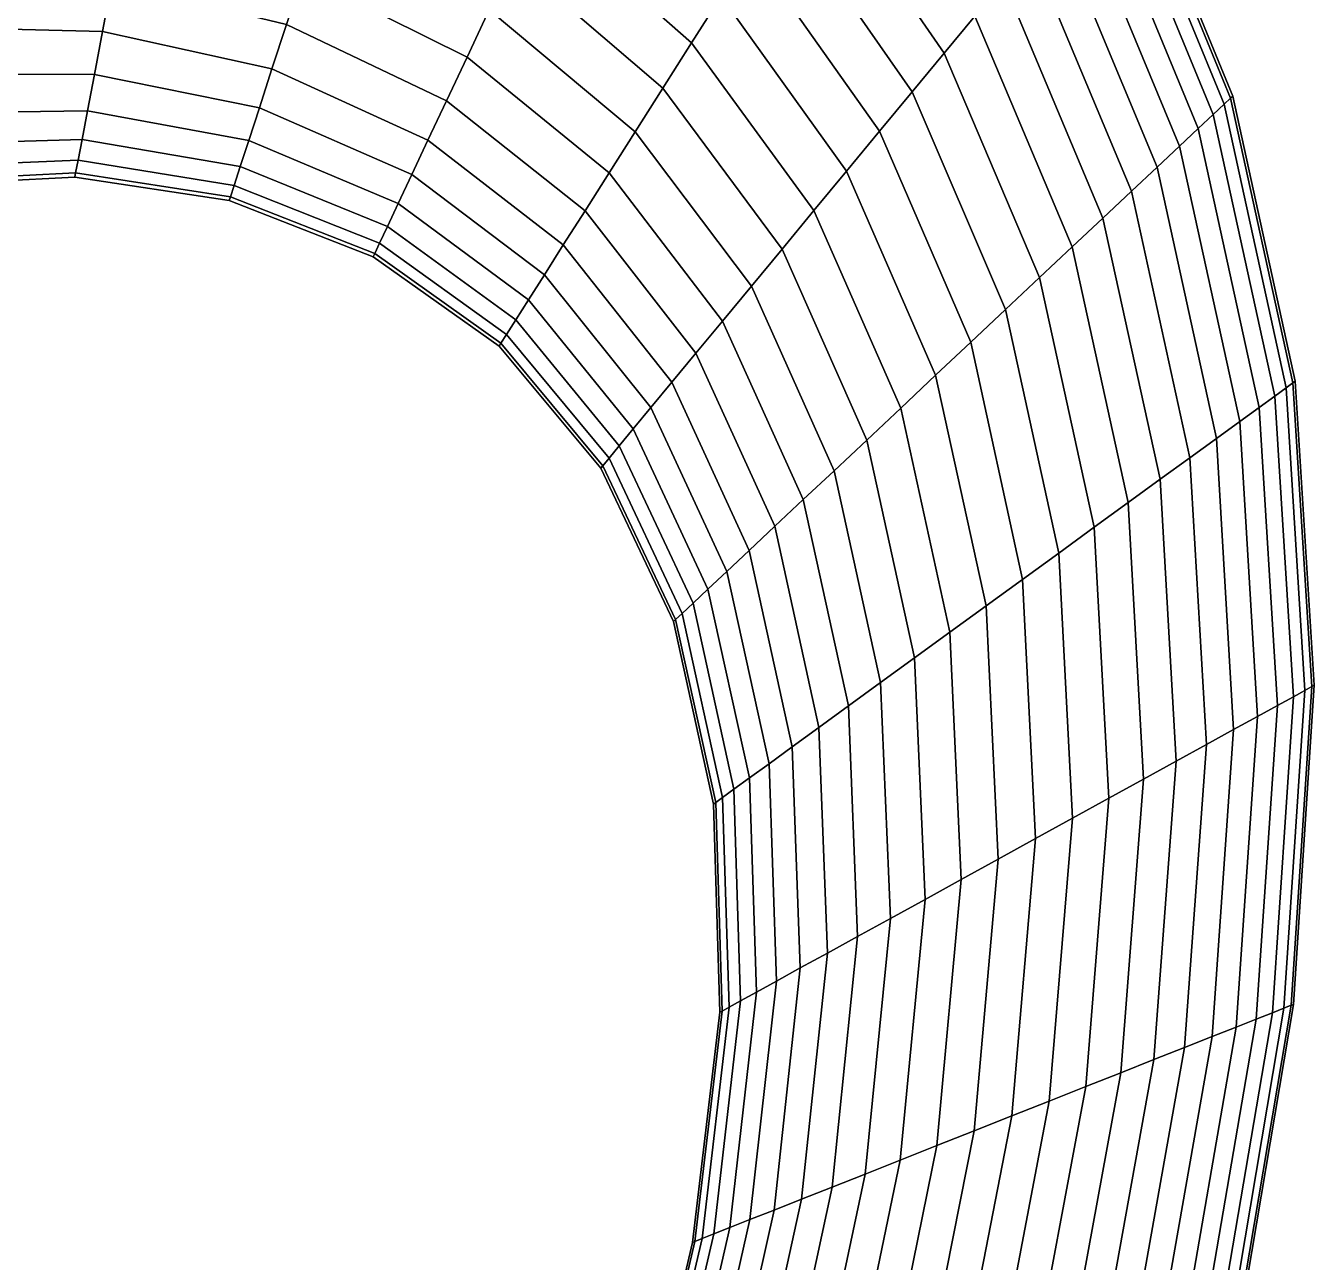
# Model space of a CAD drawing. Extents: x -13.1 to 9.8, y -16 to 20.1.
# Drawn here: x 1.22 to 9.76, y 4.97 to 13.16 of the extents above; entities that cross this region are included whole.
import ezdxf

# ---------------------------------------------------------------- set-up
doc = ezdxf.new("R2010")
doc.units = 0
doc.header["$MEASUREMENT"] = 0

msp = doc.modelspace()

# ---------------------------------------------------------------- linework, layer by layer
for points in [[(7.51102, 13.2222, 2.46579), (6.59753, 14.562, 2.64965), (6.41432, 14.2733, 2.78502), (7.30819, 12.9771, 2.59177)], [(7.30819, 12.9771, -2.59177), (6.41432, 14.2733, -2.78502), (6.59753, 14.562, -2.64965), (7.51102, 13.2222, -2.46579)], [(9.22098, 12.6929), (8.50848, 14.428), (8.49479, 14.4114, 0.341552), (9.20636, 12.6792, 0.318605)], [(9.20636, 12.6792, -0.318605), (8.49479, 14.4114, -0.341552), (8.50848, 14.428), (9.22098, 12.6929)], [(9.16276, 12.6382, 0.632185), (8.45391, 14.362, 0.677718), (8.3865, 14.2805, 1.0032), (9.09085, 12.5707, 0.935796)], [(9.09085, 12.5707, -0.935796), (8.3865, 14.2805, -1.0032), (8.45391, 14.362, -0.677718), (9.16276, 12.6382, -0.632185)], [(9.20636, 12.6792, 0.318605), (8.49479, 14.4114, 0.341552), (8.45391, 14.362, 0.677718), (9.16276, 12.6382, 0.632185)], [(9.16276, 12.6382, -0.632185), (8.45391, 14.362, -0.677718), (8.49479, 14.4114, -0.341552), (9.20636, 12.6792, -0.318605)], [(5.83092, 13.354, 2.92257), (4.78204, 14.2984, 3.14223), (4.61502, 13.9434, 3.09267), (5.63542, 13.0459, 2.87648)], [(5.63542, 13.0459, -2.87648), (4.61502, 13.9434, -3.09267), (4.78204, 14.2984, -3.14223), (5.83092, 13.354, -2.92257)], [(7.30819, 12.9771, 2.59177), (6.41432, 14.2733, 2.78502), (6.22346, 13.9725, 2.87648), (7.0969, 12.7217, 2.67688)], [(7.0969, 12.7217, -2.67688), (6.22346, 13.9725, -2.87648), (6.41432, 14.2733, -2.78502), (7.30819, 12.9771, -2.59177)], [(9.09085, 12.5707, 0.935796), (8.3865, 14.2805, 1.0032), (8.29362, 14.1683, 1.31285), (8.99176, 12.4777, 1.22465)], [(8.99176, 12.4777, -1.22465), (8.29362, 14.1683, -1.31285), (8.3865, 14.2805, -1.0032), (9.09085, 12.5707, -0.935796)], [(8.99176, 12.4777, 1.22465), (8.29362, 14.1683, 1.31285), (8.17673, 14.027, 1.6018), (8.86707, 12.3606, 1.49419)], [(8.86707, 12.3606, -1.49419), (8.17673, 14.027, -1.6018), (8.29362, 14.1683, -1.31285), (8.99176, 12.4777, -1.22465)], [(8.86707, 12.3606, 1.49419), (8.17673, 14.027, 1.6018), (8.03768, 13.8589, 1.86549), (8.71873, 12.2213, 1.74016)], [(8.71873, 12.2213, -1.74016), (8.03768, 13.8589, -1.86549), (8.17673, 14.027, -1.6018), (8.86707, 12.3606, -1.49419)], [(5.63542, 13.0459, 2.87648), (4.61502, 13.9434, 3.09267), (4.45197, 13.5969, 2.99435), (5.44457, 12.7452, 2.78502)], [(5.44457, 12.7452, -2.78502), (4.45197, 13.5969, -2.99435), (4.61502, 13.9434, -3.09267), (5.63542, 13.0459, -2.87648)], [(7.0969, 12.7217, 2.67688), (6.22346, 13.9725, 2.87648), (6.02797, 13.6645, 2.92257), (6.88048, 12.4601, 2.71977)], [(6.88048, 12.4601, -2.71977), (6.02797, 13.6645, -2.92257), (6.22346, 13.9725, -2.87648), (7.0969, 12.7217, -2.67688)], [(4.29544, 13.2643, 2.84879), (3.17248, 13.8474, 3.06009), (3.05747, 13.4934, 2.85549), (4.14792, 12.9508, 2.65832)], [(4.14792, 12.9508, -2.65832), (3.05747, 13.4934, -2.85549), (3.17248, 13.8474, -3.06009), (4.29544, 13.2643, -2.84879)], [(8.71873, 12.2213, 1.74016), (8.03768, 13.8589, 1.86549), (7.87866, 13.6667, 2.09977), (8.54909, 12.062, 1.95869)], [(8.54909, 12.062, -1.95869), (7.87866, 13.6667, -2.09977), (8.03768, 13.8589, -1.86549), (8.71873, 12.2213, -1.74016)], [(6.88048, 12.4601, 2.71977), (6.02797, 13.6645, 2.92257), (5.83092, 13.354, 2.92257), (6.66233, 12.1964, 2.71977)], [(6.66233, 12.1964, -2.71977), (5.83092, 13.354, -2.92257), (6.02797, 13.6645, -2.92257), (6.88048, 12.4601, -2.71977)], [(8.54909, 12.062, 1.95869), (7.87866, 13.6667, 2.09977), (7.70218, 13.4533, 2.30092), (8.36082, 11.8852, 2.14633)], [(8.36082, 11.8852, -2.14633), (7.70218, 13.4533, -2.30092), (7.87866, 13.6667, -2.09977), (8.54909, 12.062, -1.95869)], [(5.44457, 12.7452, 2.78502), (4.45197, 13.5969, 2.99435), (4.29544, 13.2643, 2.84879), (5.26136, 12.4565, 2.64965)], [(5.26136, 12.4565, -2.64965), (4.29544, 13.2643, -2.84879), (4.45197, 13.5969, -2.99435), (5.44457, 12.7452, -2.78502)], [(1.79566, 13.4467, 2.79329), (0.597672, 13.5037, 2.98529), (0.575402, 13.1497, 2.65222), (1.73347, 13.1207, 2.48165)], [(1.73347, 13.1207, -2.48165), (0.575402, 13.1497, -2.65222), (0.597672, 13.5037, -2.98529), (1.79566, 13.4467, -2.79329)], [(4.14792, 12.9508, 2.65832), (3.05747, 13.4934, 2.85549), (2.9513, 13.1667, 2.60585), (4.01172, 12.6613, 2.42592)], [(4.01172, 12.6613, -2.42592), (2.9513, 13.1667, -2.60585), (3.05747, 13.4934, -2.85549), (4.14792, 12.9508, -2.65832)], [(2.9513, 13.1667, 2.60585), (1.79566, 13.4467, 2.79329), (1.73347, 13.1207, 2.48165), (2.85562, 12.8722, 2.31512)], [(2.85562, 12.8722, -2.31512), (1.73347, 13.1207, -2.48165), (1.79566, 13.4467, -2.79329), (2.9513, 13.1667, -2.60585)], [(8.36082, 11.8852, 2.14633), (7.70218, 13.4533, 2.30092), (7.51102, 13.2222, 2.46579), (8.1569, 11.6937, 2.30013)], [(8.1569, 11.6937, -2.30013), (7.51102, 13.2222, -2.46579), (7.70218, 13.4533, -2.30092), (8.36082, 11.8852, -2.14633)], [(6.66233, 12.1964, 2.71977), (5.83092, 13.354, 2.92257), (5.63542, 13.0459, 2.87648), (6.44591, 11.9348, 2.67688)], [(6.44591, 11.9348, -2.67688), (5.63542, 13.0459, -2.87648), (5.83092, 13.354, -2.92257), (6.66233, 12.1964, -2.71977)], [(5.26136, 12.4565, 2.64965), (4.29544, 13.2643, 2.84879), (4.14792, 12.9508, 2.65832), (5.08868, 12.1844, 2.47248)], [(5.08868, 12.1844, -2.47248), (4.14792, 12.9508, -2.65832), (4.29544, 13.2643, -2.84879), (5.26136, 12.4565, -2.64965)], [(1.73347, 13.1207, 2.48165), (0.575402, 13.1497, 2.65222), (0.555928, 12.8401, 2.27733), (1.67909, 12.8357, 2.13086)], [(1.67909, 12.8357, -2.13086), (0.555928, 12.8401, -2.27733), (0.575402, 13.1497, -2.65222), (1.73347, 13.1207, -2.48165)], [(4.01172, 12.6613, 2.42592), (2.9513, 13.1667, 2.60585), (2.85562, 12.8722, 2.31512), (3.889, 12.4006, 2.15526)], [(3.889, 12.4006, -2.15526), (2.85562, 12.8722, -2.31512), (2.9513, 13.1667, -2.60585), (4.01172, 12.6613, -2.42592)], [(8.1569, 11.6937, 2.30013), (7.51102, 13.2222, 2.46579), (7.30819, 12.9771, 2.59177), (7.94053, 11.4905, 2.41765)], [(7.94053, 11.4905, -2.41765), (7.30819, 12.9771, -2.59177), (7.51102, 13.2222, -2.46579), (8.1569, 11.6937, -2.30013)], [(2.85562, 12.8722, 2.31512), (1.73347, 13.1207, 2.48165), (1.67909, 12.8357, 2.13086), (2.77197, 12.6147, 1.98787)], [(2.77197, 12.6147, -1.98787), (1.67909, 12.8357, -2.13086), (1.73347, 13.1207, -2.48165), (2.85562, 12.8722, -2.31512)], [(6.44591, 11.9348, 2.67688), (5.63542, 13.0459, 2.87648), (5.44457, 12.7452, 2.78502), (6.23462, 11.6793, 2.59177)], [(6.23462, 11.6793, -2.59177), (5.44457, 12.7452, -2.78502), (5.63542, 13.0459, -2.87648), (6.44591, 11.9348, -2.67688)], [(7.94053, 11.4905, 2.41765), (7.30819, 12.9771, 2.59177), (7.0969, 12.7217, 2.67688), (7.71513, 11.2788, 2.49704)], [(7.71513, 11.2788, -2.49704), (7.0969, 12.7217, -2.67688), (7.30819, 12.9771, -2.59177), (7.94053, 11.4905, -2.41765)], [(5.08868, 12.1844, 2.47248), (4.14792, 12.9508, 2.65832), (4.01172, 12.6613, 2.42592), (4.92927, 11.9332, 2.25633)], [(4.92927, 11.9332, -2.25633), (4.01172, 12.6613, -2.42592), (4.14792, 12.9508, -2.65832), (5.08868, 12.1844, -2.47248)], [(1.67909, 12.8357, 2.13086), (0.555928, 12.8401, 2.27733), (0.539558, 12.5799, 1.86652), (1.63338, 12.596, 1.74647)], [(1.63338, 12.596, -1.74647), (0.539558, 12.5799, -1.86652), (0.555928, 12.8401, -2.27733), (1.67909, 12.8357, -2.13086)], [(2.77197, 12.6147, 1.98787), (1.67909, 12.8357, 2.13086), (1.63338, 12.596, 1.74647), (2.70164, 12.3983, 1.62927)], [(2.70164, 12.3983, -1.62927), (1.63338, 12.596, -1.74647), (1.67909, 12.8357, -2.13086), (2.77197, 12.6147, -1.98787)], [(3.889, 12.4006, 2.15526), (2.85562, 12.8722, 2.31512), (2.77197, 12.6147, 1.98787), (3.78169, 12.1725, 1.85061)], [(3.78169, 12.1725, -1.85061), (2.77197, 12.6147, -1.98787), (2.85562, 12.8722, -2.31512), (3.889, 12.4006, -2.15526)], [(6.23462, 11.6793, 2.59177), (5.44457, 12.7452, 2.78502), (5.26136, 12.4565, 2.64965), (6.03179, 11.4342, 2.46579)], [(6.03179, 11.4342, -2.46579), (5.26136, 12.4565, -2.64965), (5.44457, 12.7452, -2.78502), (6.23462, 11.6793, -2.59177)], [(7.71513, 11.2788, 2.49704), (7.0969, 12.7217, 2.67688), (6.88048, 12.4601, 2.71977), (7.48425, 11.062, 2.53705)], [(7.48425, 11.062, -2.53705), (6.88048, 12.4601, -2.71977), (7.0969, 12.7217, -2.67688), (7.71513, 11.2788, -2.49704)], [(4.92927, 11.9332, 2.25633), (4.01172, 12.6613, 2.42592), (3.889, 12.4006, 2.15526), (4.78563, 11.7069, 2.00459)], [(4.78563, 11.7069, -2.00459), (3.889, 12.4006, -2.15526), (4.01172, 12.6613, -2.42592), (4.92927, 11.9332, -2.25633)], [(9.57378, 10.7607, 0.592371), (9.16276, 12.6382, 0.632185), (9.09085, 12.5707, 0.935796), (9.499, 10.7063, 0.87686)], [(9.499, 10.7063, -0.87686), (9.09085, 12.5707, -0.935796), (9.16276, 12.6382, -0.632185), (9.57378, 10.7607, -0.592371)], [(9.61913, 10.7936, 0.29854), (9.20636, 12.6792, 0.318605), (9.16276, 12.6382, 0.632185), (9.57378, 10.7607, 0.592371)], [(9.57378, 10.7607, -0.592371), (9.16276, 12.6382, -0.632185), (9.20636, 12.6792, -0.318605), (9.61913, 10.7936, -0.29854)], [(9.63432, 10.8046), (9.22098, 12.6929), (9.20636, 12.6792, 0.318605), (9.61913, 10.7936, 0.29854)], [(9.61913, 10.7936, -0.29854), (9.20636, 12.6792, -0.318605), (9.22098, 12.6929), (9.63432, 10.8046)], [(1.63338, 12.596, 1.74647), (0.539558, 12.5799, 1.86652), (0.52655, 12.3732, 1.42627), (1.59706, 12.4056, 1.33454)], [(1.59706, 12.4056, -1.33454), (0.52655, 12.3732, -1.42627), (0.539558, 12.5799, -1.86652), (1.63338, 12.596, -1.74647)], [(2.70164, 12.3983, 1.62927), (1.63338, 12.596, 1.74647), (1.59706, 12.4056, 1.33454), (2.64576, 12.2263, 1.24498)], [(2.64576, 12.2263, -1.24498), (1.59706, 12.4056, -1.33454), (1.63338, 12.596, -1.74647), (2.70164, 12.3983, -1.62927)], [(3.78169, 12.1725, 1.85061), (2.77197, 12.6147, 1.98787), (2.70164, 12.3983, 1.62927), (3.69149, 11.9808, 1.51677)], [(3.69149, 11.9808, -1.51677), (2.70164, 12.3983, -1.62927), (2.77197, 12.6147, -1.98787), (3.78169, 12.1725, -1.85061)], [(9.499, 10.7063, 0.87686), (9.09085, 12.5707, 0.935796), (8.99176, 12.4777, 1.22465), (9.39596, 10.6315, 1.14752)], [(9.39596, 10.6315, -1.14752), (8.99176, 12.4777, -1.22465), (9.09085, 12.5707, -0.935796), (9.499, 10.7063, -0.87686)], [(9.39596, 10.6315, 1.14752), (8.99176, 12.4777, 1.22465), (8.86707, 12.3606, 1.49419), (9.26629, 10.5373, 1.40008)], [(9.26629, 10.5373, -1.40008), (8.86707, 12.3606, -1.49419), (8.99176, 12.4777, -1.22465), (9.39596, 10.6315, -1.14752)], [(1.59706, 12.4056, 1.33454), (0.52655, 12.3732, 1.42627), (0.517109, 12.2231, 0.963529), (1.5707, 12.2674, 0.90156)], [(1.5707, 12.2674, -0.90156), (0.517109, 12.2231, -0.963529), (0.52655, 12.3732, -1.42627), (1.59706, 12.4056, -1.33454)], [(2.64576, 12.2263, 1.24498), (1.59706, 12.4056, 1.33454), (1.5707, 12.2674, 0.90156), (2.60521, 12.1015, 0.841061)], [(2.60521, 12.1015, -0.841061), (1.5707, 12.2674, -0.90156), (1.59706, 12.4056, -1.33454), (2.64576, 12.2263, -1.24498)], [(3.69149, 11.9808, 1.51677), (2.70164, 12.3983, 1.62927), (2.64576, 12.2263, 1.24498), (3.61981, 11.8285, 1.15902)], [(3.61981, 11.8285, -1.15902), (2.64576, 12.2263, -1.24498), (2.70164, 12.3983, -1.62927), (3.69149, 11.9808, -1.51677)], [(4.78563, 11.7069, 2.00459), (3.889, 12.4006, 2.15526), (3.78169, 12.1725, 1.85061), (4.66002, 11.509, 1.72124)], [(4.66002, 11.509, -1.72124), (3.78169, 12.1725, -1.85061), (3.889, 12.4006, -2.15526), (4.78563, 11.7069, -2.00459)], [(6.03179, 11.4342, 2.46579), (5.26136, 12.4565, 2.64965), (5.08868, 12.1844, 2.47248), (5.84063, 11.2031, 2.30092)], [(5.84063, 11.2031, -2.30092), (5.08868, 12.1844, -2.47248), (5.26136, 12.4565, -2.64965), (6.03179, 11.4342, -2.46579)], [(7.48425, 11.062, 2.53705), (6.88048, 12.4601, 2.71977), (6.66233, 12.1964, 2.71977), (7.25154, 10.8435, 2.53705)], [(7.25154, 10.8435, -2.53705), (6.66233, 12.1964, -2.71977), (6.88048, 12.4601, -2.71977), (7.48425, 11.062, -2.53705)], [(9.26629, 10.5373, 1.40008), (8.86707, 12.3606, 1.49419), (8.71873, 12.2213, 1.74016), (9.11203, 10.4252, 1.63057)], [(9.11203, 10.4252, -1.63057), (8.71873, 12.2213, -1.74016), (8.86707, 12.3606, -1.49419), (9.26629, 10.5373, -1.40008)], [(1.5707, 12.2674, 0.90156), (0.517109, 12.2231, 0.963529), (0.511384, 12.1321, 0.485593), (1.55472, 12.1837, 0.454363)], [(1.55472, 12.1837, -0.454363), (0.511384, 12.1321, -0.485593), (0.517109, 12.2231, -0.963529), (1.5707, 12.2674, -0.90156)], [(2.60521, 12.1015, 0.841061), (1.5707, 12.2674, 0.90156), (1.55472, 12.1837, 0.454363), (2.58061, 12.0258, 0.423873)], [(2.58061, 12.0258, -0.423873), (1.55472, 12.1837, -0.454363), (1.5707, 12.2674, -0.90156), (2.60521, 12.1015, -0.841061)], [(3.61981, 11.8285, 1.15902), (2.64576, 12.2263, 1.24498), (2.60521, 12.1015, 0.841061), (3.56779, 11.7179, 0.782986)], [(3.56779, 11.7179, -0.782986), (2.60521, 12.1015, -0.841061), (2.64576, 12.2263, -1.24498), (3.61981, 11.8285, -1.15902)], [(9.11203, 10.4252, 1.63057), (8.71873, 12.2213, 1.74016), (8.54909, 12.062, 1.95869), (8.93562, 10.297, 1.83534)], [(8.93562, 10.297, -1.83534), (8.54909, 12.062, -1.95869), (8.71873, 12.2213, -1.74016), (9.11203, 10.4252, -1.63057)], [(1.55472, 12.1837, 0.454363), (0.511384, 12.1321, 0.485593), (0.509466, 12.1017), (1.54936, 12.1556)], [(1.54936, 12.1556), (0.509466, 12.1017), (0.511384, 12.1321, -0.485593), (1.55472, 12.1837, -0.454363)], [(2.58061, 12.0258, 0.423873), (1.55472, 12.1837, 0.454363), (1.54936, 12.1556), (2.57237, 12.0005)], [(2.57237, 12.0005), (1.54936, 12.1556), (1.55472, 12.1837, -0.454363), (2.58061, 12.0258, -0.423873)], [(4.66002, 11.509, 1.72124), (3.78169, 12.1725, 1.85061), (3.69149, 11.9808, 1.51677), (4.55444, 11.3426, 1.41074)], [(4.55444, 11.3426, -1.41074), (3.69149, 11.9808, -1.51677), (3.78169, 12.1725, -1.85061), (4.66002, 11.509, -1.72124)], [(5.84063, 11.2031, 2.30092), (5.08868, 12.1844, 2.47248), (4.92927, 11.9332, 2.25633), (5.66415, 10.9898, 2.09977)], [(5.66415, 10.9898, -2.09977), (4.92927, 11.9332, -2.25633), (5.08868, 12.1844, -2.47248), (5.84063, 11.2031, -2.30092)], [(7.25154, 10.8435, 2.53705), (6.66233, 12.1964, 2.71977), (6.44591, 11.9348, 2.67688), (7.02066, 10.6267, 2.49704)], [(7.02066, 10.6267, -2.49704), (6.44591, 11.9348, -2.67688), (6.66233, 12.1964, -2.71977), (7.25154, 10.8435, -2.53705)], [(3.56779, 11.7179, 0.782986), (2.60521, 12.1015, 0.841061), (2.58061, 12.0258, 0.423873), (3.53624, 11.6509, 0.394604)], [(3.53624, 11.6509, -0.394604), (2.58061, 12.0258, -0.423873), (2.60521, 12.1015, -0.841061), (3.56779, 11.7179, -0.782986)], [(8.93562, 10.297, 1.83534), (8.54909, 12.062, 1.95869), (8.36082, 11.8852, 2.14633), (8.73984, 10.1548, 2.01116)], [(8.73984, 10.1548, -2.01116), (8.36082, 11.8852, -2.14633), (8.54909, 12.062, -1.95869), (8.93562, 10.297, -1.83534)], [(3.53624, 11.6509, 0.394604), (2.58061, 12.0258, 0.423873), (2.57237, 12.0005), (3.52567, 11.6284)], [(3.52567, 11.6284), (2.57237, 12.0005), (2.58061, 12.0258, -0.423873), (3.53624, 11.6509, -0.394604)], [(4.55444, 11.3426, 1.41074), (3.69149, 11.9808, 1.51677), (3.61981, 11.8285, 1.15902), (4.47054, 11.2104, 1.078)], [(4.47054, 11.2104, -1.078), (3.61981, 11.8285, -1.15902), (3.69149, 11.9808, -1.51677), (4.55444, 11.3426, -1.41074)], [(5.66415, 10.9898, 2.09977), (4.92927, 11.9332, 2.25633), (4.78563, 11.7069, 2.00459), (5.50513, 10.7975, 1.86549)], [(5.50513, 10.7975, -1.86549), (4.78563, 11.7069, -2.00459), (4.92927, 11.9332, -2.25633), (5.66415, 10.9898, -2.09977)], [(7.02066, 10.6267, 2.49704), (6.44591, 11.9348, 2.67688), (6.23462, 11.6793, 2.59177), (6.79526, 10.415, 2.41765)], [(6.79526, 10.415, -2.41765), (6.23462, 11.6793, -2.59177), (6.44591, 11.9348, -2.67688), (7.02066, 10.6267, -2.49704)], [(8.73984, 10.1548, 2.01116), (8.36082, 11.8852, 2.14633), (8.1569, 11.6937, 2.30013), (8.52777, 10.0007, 2.15527)], [(8.52777, 10.0007, -2.15527), (8.1569, 11.6937, -2.30013), (8.36082, 11.8852, -2.14633), (8.73984, 10.1548, -2.01116)], [(4.47054, 11.2104, 1.078), (3.61981, 11.8285, 1.15902), (3.56779, 11.7179, 0.782986), (4.40965, 11.1144, 0.72825)], [(4.40965, 11.1144, -0.72825), (3.56779, 11.7179, -0.782986), (3.61981, 11.8285, -1.15902), (4.47054, 11.2104, -1.078)], [(4.40965, 11.1144, 0.72825), (3.56779, 11.7179, 0.782986), (3.53624, 11.6509, 0.394604), (4.37273, 11.0563, 0.367019)], [(4.37273, 11.0563, -0.367019), (3.53624, 11.6509, -0.394604), (3.56779, 11.7179, -0.782986), (4.40965, 11.1144, -0.72825)], [(5.50513, 10.7975, 1.86549), (4.78563, 11.7069, 2.00459), (4.66002, 11.509, 1.72124), (5.36608, 10.6295, 1.6018)], [(5.36608, 10.6295, -1.6018), (4.66002, 11.509, -1.72124), (4.78563, 11.7069, -2.00459), (5.50513, 10.7975, -1.86549)], [(4.37273, 11.0563, 0.367019), (3.53624, 11.6509, 0.394604), (3.52567, 11.6284), (4.36036, 11.0368)], [(4.36036, 11.0368), (3.52567, 11.6284), (3.53624, 11.6509, -0.394604), (4.37273, 11.0563, -0.367019)], [(6.79526, 10.415, 2.41765), (6.23462, 11.6793, 2.59177), (6.03179, 11.4342, 2.46579), (6.57889, 10.2118, 2.30013)], [(6.57889, 10.2118, -2.30013), (6.03179, 11.4342, -2.46579), (6.23462, 11.6793, -2.59177), (6.79526, 10.415, -2.41765)], [(8.52777, 10.0007, 2.15527), (8.1569, 11.6937, 2.30013), (7.94053, 11.4905, 2.41765), (8.30276, 9.83721, 2.26538)], [(8.30276, 9.83721, -2.26538), (7.94053, 11.4905, -2.41765), (8.1569, 11.6937, -2.30013), (8.52777, 10.0007, -2.15527)], [(5.36608, 10.6295, 1.6018), (4.66002, 11.509, 1.72124), (4.55444, 11.3426, 1.41074), (5.24919, 10.4882, 1.31285)], [(5.24919, 10.4882, -1.31285), (4.55444, 11.3426, -1.41074), (4.66002, 11.509, -1.72124), (5.36608, 10.6295, -1.6018)], [(8.30276, 9.83721, 2.26538), (7.94053, 11.4905, 2.41765), (7.71513, 11.2788, 2.49704), (8.06836, 9.66691, 2.33977)], [(8.06836, 9.66691, -2.33977), (7.71513, 11.2788, -2.49704), (7.94053, 11.4905, -2.41765), (8.30276, 9.83721, -2.26538)], [(6.57889, 10.2118, 2.30013), (6.03179, 11.4342, 2.46579), (5.84063, 11.2031, 2.30092), (6.37496, 10.0203, 2.14633)], [(6.37496, 10.0203, -2.14633), (5.84063, 11.2031, -2.30092), (6.03179, 11.4342, -2.46579), (6.57889, 10.2118, -2.30013)], [(5.24919, 10.4882, 1.31285), (4.55444, 11.3426, 1.41074), (4.47054, 11.2104, 1.078), (5.15631, 10.3759, 1.0032)], [(5.15631, 10.3759, -1.0032), (4.47054, 11.2104, -1.078), (4.55444, 11.3426, -1.41074), (5.24919, 10.4882, -1.31285)], [(8.06836, 9.66691, 2.33977), (7.71513, 11.2788, 2.49704), (7.48425, 11.062, 2.53705), (7.82827, 9.49248, 2.37727)], [(7.82827, 9.49248, -2.37727), (7.48425, 11.062, -2.53705), (7.71513, 11.2788, -2.49704), (8.06836, 9.66691, -2.33977)], [(5.15631, 10.3759, 1.0032), (4.47054, 11.2104, 1.078), (4.40965, 11.1144, 0.72825), (5.0889, 10.2944, 0.677718)], [(5.0889, 10.2944, -0.677718), (4.40965, 11.1144, -0.72825), (4.47054, 11.2104, -1.078), (5.15631, 10.3759, -1.0032)], [(6.37496, 10.0203, 2.14633), (5.84063, 11.2031, 2.30092), (5.66415, 10.9898, 2.09977), (6.18669, 9.84353, 1.95869)], [(6.18669, 9.84353, -1.95869), (5.66415, 10.9898, -2.09977), (5.84063, 11.2031, -2.30092), (6.37496, 10.0203, -2.14633)], [(5.0889, 10.2944, 0.677718), (4.40965, 11.1144, 0.72825), (4.37273, 11.0563, 0.367019), (5.04803, 10.245, 0.341552)], [(5.04803, 10.245, -0.341552), (4.37273, 11.0563, -0.367019), (4.40965, 11.1144, -0.72825), (5.0889, 10.2944, -0.677718)], [(5.04803, 10.245, 0.341552), (4.37273, 11.0563, 0.367019), (4.36036, 11.0368), (5.03433, 10.2284)], [(5.03433, 10.2284), (4.36036, 11.0368), (4.37273, 11.0563, -0.367019), (5.04803, 10.245, -0.341552)], [(7.82827, 9.49248, 2.37727), (7.48425, 11.062, 2.53705), (7.25154, 10.8435, 2.53705), (7.58627, 9.31665, 2.37727)], [(7.58627, 9.31665, -2.37727), (7.25154, 10.8435, -2.53705), (7.48425, 11.062, -2.53705), (7.82827, 9.49248, -2.37727)], [(6.18669, 9.84353, 1.95869), (5.66415, 10.9898, 2.09977), (5.50513, 10.7975, 1.86549), (6.01705, 9.68423, 1.74016)], [(6.01705, 9.68423, -1.74016), (5.50513, 10.7975, -1.86549), (5.66415, 10.9898, -2.09977), (6.18669, 9.84353, -1.95869)], [(7.58627, 9.31665, 2.37727), (7.25154, 10.8435, 2.53705), (7.02066, 10.6267, 2.49704), (7.34618, 9.14221, 2.33977)], [(7.34618, 9.14221, -2.33977), (7.02066, 10.6267, -2.49704), (7.25154, 10.8435, -2.53705), (7.58627, 9.31665, -2.37727)], [(6.01705, 9.68423, 1.74016), (5.50513, 10.7975, 1.86549), (5.36608, 10.6295, 1.6018), (5.86872, 9.54493, 1.49419)], [(5.86872, 9.54493, -1.49419), (5.36608, 10.6295, -1.6018), (5.50513, 10.7975, -1.86549), (6.01705, 9.68423, -1.74016)], [(9.69835, 8.75673, 0.558902), (9.57378, 10.7607, 0.592371), (9.499, 10.7063, 0.87686), (9.62193, 8.71472, 0.827318)], [(9.62193, 8.71472, -0.827318), (9.499, 10.7063, -0.87686), (9.57378, 10.7607, -0.592371), (9.69835, 8.75673, -0.558902)], [(9.74469, 8.78221, 0.281672), (9.61913, 10.7936, 0.29854), (9.57378, 10.7607, 0.592371), (9.69835, 8.75673, 0.558902)], [(9.69835, 8.75673, -0.558902), (9.57378, 10.7607, -0.592371), (9.61913, 10.7936, -0.29854), (9.74469, 8.78221, -0.281672)], [(9.76022, 8.79075), (9.63432, 10.8046), (9.61913, 10.7936, 0.29854), (9.74469, 8.78221, 0.281672)], [(9.74469, 8.78221, -0.281672), (9.61913, 10.7936, -0.29854), (9.63432, 10.8046), (9.76022, 8.79075)], [(9.62193, 8.71472, 0.827318), (9.499, 10.7063, 0.87686), (9.39596, 10.6315, 1.14752), (9.51662, 8.65682, 1.08269)], [(9.51662, 8.65682, -1.08269), (9.39596, 10.6315, -1.14752), (9.499, 10.7063, -0.87686), (9.62193, 8.71472, -0.827318)], [(5.86872, 9.54493, 1.49419), (5.36608, 10.6295, 1.6018), (5.24919, 10.4882, 1.31285), (5.74402, 9.42784, 1.22465)], [(5.74402, 9.42784, -1.22465), (5.24919, 10.4882, -1.31285), (5.36608, 10.6295, -1.6018), (5.86872, 9.54493, -1.49419)], [(7.34618, 9.14221, 2.33977), (7.02066, 10.6267, 2.49704), (6.79526, 10.415, 2.41765), (7.11178, 8.97191, 2.26538)], [(7.11178, 8.97191, -2.26538), (6.79526, 10.415, -2.41765), (7.02066, 10.6267, -2.49704), (7.34618, 9.14221, -2.33977)], [(9.51662, 8.65682, 1.08269), (9.39596, 10.6315, 1.14752), (9.26629, 10.5373, 1.40008), (9.3841, 8.58397, 1.32098)], [(9.3841, 8.58397, -1.32098), (9.26629, 10.5373, -1.40008), (9.39596, 10.6315, -1.14752), (9.51662, 8.65682, -1.08269)], [(9.3841, 8.58397, 1.32098), (9.26629, 10.5373, 1.40008), (9.11203, 10.4252, 1.63057), (9.22645, 8.4973, 1.53844)], [(9.22645, 8.4973, -1.53844), (9.11203, 10.4252, -1.63057), (9.26629, 10.5373, -1.40008), (9.3841, 8.58397, -1.32098)], [(5.74402, 9.42784, 1.22465), (5.24919, 10.4882, 1.31285), (5.15631, 10.3759, 1.0032), (5.64494, 9.33479, 0.935796)], [(5.64494, 9.33479, -0.935796), (5.15631, 10.3759, -1.0032), (5.24919, 10.4882, -1.31285), (5.74402, 9.42784, -1.22465)], [(7.11178, 8.97191, 2.26538), (6.79526, 10.415, 2.41765), (6.57889, 10.2118, 2.30013), (6.88677, 8.80844, 2.15527)], [(6.88677, 8.80844, -2.15527), (6.57889, 10.2118, -2.30013), (6.79526, 10.415, -2.41765), (7.11178, 8.97191, -2.26538)], [(9.22645, 8.4973, 1.53844), (9.11203, 10.4252, 1.63057), (8.93562, 10.297, 1.83534), (9.04617, 8.39819, 1.73164)], [(9.04617, 8.39819, -1.73164), (8.93562, 10.297, -1.83534), (9.11203, 10.4252, -1.63057), (9.22645, 8.4973, -1.53844)], [(5.64494, 9.33479, 0.935796), (5.15631, 10.3759, 1.0032), (5.0889, 10.2944, 0.677718), (5.57303, 9.26726, 0.632185)], [(5.57303, 9.26726, -0.632185), (5.0889, 10.2944, -0.677718), (5.15631, 10.3759, -1.0032), (5.64494, 9.33479, -0.935796)], [(5.52942, 9.22631, 0.318605), (5.04803, 10.245, 0.341552), (5.03433, 10.2284), (5.51481, 9.21259)], [(5.51481, 9.21259), (5.03433, 10.2284), (5.04803, 10.245, -0.341552), (5.52942, 9.22631, -0.318605)], [(5.57303, 9.26726, 0.632185), (5.0889, 10.2944, 0.677718), (5.04803, 10.245, 0.341552), (5.52942, 9.22631, 0.318605)], [(5.52942, 9.22631, -0.318605), (5.04803, 10.245, -0.341552), (5.0889, 10.2944, -0.677718), (5.57303, 9.26726, -0.632185)], [(9.04617, 8.39819, 1.73164), (8.93562, 10.297, 1.83534), (8.73984, 10.1548, 2.01116), (8.84608, 8.28819, 1.89753)], [(8.84608, 8.28819, -1.89753), (8.73984, 10.1548, -2.01116), (8.93562, 10.297, -1.83534), (9.04617, 8.39819, -1.73164)], [(6.88677, 8.80844, 2.15527), (6.57889, 10.2118, 2.30013), (6.37496, 10.0203, 2.14633), (6.67471, 8.65436, 2.01116)], [(6.67471, 8.65436, -2.01116), (6.37496, 10.0203, -2.14633), (6.57889, 10.2118, -2.30013), (6.88677, 8.80844, -2.15527)], [(8.84608, 8.28819, 1.89753), (8.73984, 10.1548, 2.01116), (8.52777, 10.0007, 2.15527), (8.62935, 8.16904, 2.0335)], [(8.62935, 8.16904, -2.0335), (8.52777, 10.0007, -2.15527), (8.73984, 10.1548, -2.01116), (8.84608, 8.28819, -1.89753)], [(6.67471, 8.65436, 2.01116), (6.37496, 10.0203, 2.14633), (6.18669, 9.84353, 1.95869), (6.47892, 8.51212, 1.83534)], [(6.47892, 8.51212, -1.83534), (6.18669, 9.84353, -1.95869), (6.37496, 10.0203, -2.14633), (6.67471, 8.65436, -2.01116)], [(8.62935, 8.16904, 2.0335), (8.52777, 10.0007, 2.15527), (8.30276, 9.83721, 2.26538), (8.3994, 8.04263, 2.13739)], [(8.3994, 8.04263, -2.13739), (8.30276, 9.83721, -2.26538), (8.52777, 10.0007, -2.15527), (8.62935, 8.16904, -2.0335)], [(6.47892, 8.51212, 1.83534), (6.18669, 9.84353, 1.95869), (6.01705, 9.68423, 1.74016), (6.30251, 8.38395, 1.63057)], [(6.30251, 8.38395, -1.63057), (6.01705, 9.68423, -1.74016), (6.18669, 9.84353, -1.95869), (6.47892, 8.51212, -1.83534)], [(8.3994, 8.04263, 2.13739), (8.30276, 9.83721, 2.26538), (8.06836, 9.66691, 2.33977), (8.15985, 7.91093, 2.20758)], [(8.15985, 7.91093, -2.20758), (8.06836, 9.66691, -2.33977), (8.30276, 9.83721, -2.26538), (8.3994, 8.04263, -2.13739)], [(6.30251, 8.38395, 1.63057), (6.01705, 9.68423, 1.74016), (5.86872, 9.54493, 1.49419), (6.14825, 8.27187, 1.40008)], [(6.14825, 8.27187, -1.40008), (5.86872, 9.54493, -1.49419), (6.01705, 9.68423, -1.74016), (6.30251, 8.38395, -1.63057)], [(8.15985, 7.91093, 2.20758), (8.06836, 9.66691, 2.33977), (7.82827, 9.49248, 2.37727), (7.91448, 7.77604, 2.24295)], [(7.91448, 7.77604, -2.24295), (7.82827, 9.49248, -2.37727), (8.06836, 9.66691, -2.33977), (8.15985, 7.91093, -2.20758)], [(6.14825, 8.27187, 1.40008), (5.86872, 9.54493, 1.49419), (5.74402, 9.42784, 1.22465), (6.01858, 8.17766, 1.14752)], [(6.01858, 8.17766, -1.14752), (5.74402, 9.42784, -1.22465), (5.86872, 9.54493, -1.49419), (6.14825, 8.27187, -1.40008)], [(7.91448, 7.77604, 2.24295), (7.82827, 9.49248, 2.37727), (7.58627, 9.31665, 2.37727), (7.66716, 7.64008, 2.24295)], [(7.66716, 7.64008, -2.24295), (7.58627, 9.31665, -2.37727), (7.82827, 9.49248, -2.37727), (7.91448, 7.77604, -2.24295)], [(6.01858, 8.17766, 1.14752), (5.74402, 9.42784, 1.22465), (5.64494, 9.33479, 0.935796), (5.91554, 8.1028, 0.87686)], [(5.91554, 8.1028, -0.87686), (5.64494, 9.33479, -0.935796), (5.74402, 9.42784, -1.22465), (6.01858, 8.17766, -1.14752)], [(5.91554, 8.1028, 0.87686), (5.64494, 9.33479, 0.935796), (5.57303, 9.26726, 0.632185), (5.84076, 8.04847, 0.592371)], [(5.84076, 8.04847, -0.592371), (5.57303, 9.26726, -0.632185), (5.64494, 9.33479, -0.935796), (5.91554, 8.1028, -0.87686)], [(7.66716, 7.64008, 2.24295), (7.58627, 9.31665, 2.37727), (7.34618, 9.14221, 2.33977), (7.4218, 7.50518, 2.20758)], [(7.4218, 7.50518, -2.20758), (7.34618, 9.14221, -2.33977), (7.58627, 9.31665, -2.37727), (7.66716, 7.64008, -2.24295)], [(5.79542, 8.01552, 0.29854), (5.52942, 9.22631, 0.318605), (5.51481, 9.21259), (5.78022, 8.00448)], [(5.78022, 8.00448), (5.51481, 9.21259), (5.52942, 9.22631, -0.318605), (5.79542, 8.01552, -0.29854)], [(5.84076, 8.04847, 0.592371), (5.57303, 9.26726, 0.632185), (5.52942, 9.22631, 0.318605), (5.79542, 8.01552, 0.29854)], [(5.79542, 8.01552, -0.29854), (5.52942, 9.22631, -0.318605), (5.57303, 9.26726, -0.632185), (5.84076, 8.04847, -0.592371)], [(7.4218, 7.50518, 2.20758), (7.34618, 9.14221, 2.33977), (7.11178, 8.97191, 2.26538), (7.18225, 7.37349, 2.13739)], [(7.18225, 7.37349, -2.13739), (7.11178, 8.97191, -2.26538), (7.34618, 9.14221, -2.33977), (7.4218, 7.50518, -2.20758)], [(7.18225, 7.37349, 2.13739), (7.11178, 8.97191, 2.26538), (6.88677, 8.80844, 2.15527), (6.95229, 7.24707, 2.0335)], [(6.95229, 7.24707, -2.0335), (6.88677, 8.80844, -2.15527), (7.11178, 8.97191, -2.26538), (7.18225, 7.37349, -2.13739)], [(6.95229, 7.24707, 2.0335), (6.88677, 8.80844, 2.15527), (6.67471, 8.65436, 2.01116), (6.73557, 7.12793, 1.89753)], [(6.73557, 7.12793, -1.89753), (6.67471, 8.65436, -2.01116), (6.88677, 8.80844, -2.15527), (6.95229, 7.24707, -2.0335)], [(9.48268, 6.62261, 0.787951), (9.62193, 8.71472, 0.827318), (9.51662, 8.65682, 1.08269), (9.37627, 6.58048, 1.03117)], [(9.37627, 6.58048, -1.03117), (9.51662, 8.65682, -1.08269), (9.62193, 8.71472, -0.827318), (9.48268, 6.62261, -0.787951)], [(9.55991, 6.65319, 0.532308), (9.69835, 8.75673, 0.558902), (9.62193, 8.71472, 0.827318), (9.48268, 6.62261, 0.787951)], [(9.48268, 6.62261, -0.787951), (9.62193, 8.71472, -0.827318), (9.69835, 8.75673, -0.558902), (9.55991, 6.65319, -0.532308)], [(9.60674, 6.67173, 0.268269), (9.74469, 8.78221, 0.281672), (9.69835, 8.75673, 0.558902), (9.55991, 6.65319, 0.532308)], [(9.55991, 6.65319, -0.532308), (9.69835, 8.75673, -0.558902), (9.74469, 8.78221, -0.281672), (9.60674, 6.67173, -0.268269)], [(9.62244, 6.67794), (9.76022, 8.79075), (9.74469, 8.78221, 0.281672), (9.60674, 6.67173, 0.268269)], [(9.60674, 6.67173, -0.268269), (9.74469, 8.78221, -0.281672), (9.76022, 8.79075), (9.62244, 6.67794)], [(6.73557, 7.12793, 1.89753), (6.67471, 8.65436, 2.01116), (6.47892, 8.51212, 1.83534), (6.53548, 7.01793, 1.73164)], [(6.53548, 7.01793, -1.73164), (6.47892, 8.51212, -1.83534), (6.67471, 8.65436, -2.01116), (6.73557, 7.12793, -1.89753)], [(9.37627, 6.58048, 1.03117), (9.51662, 8.65682, 1.08269), (9.3841, 8.58397, 1.32098), (9.24236, 6.52746, 1.25812)], [(9.24236, 6.52746, -1.25812), (9.3841, 8.58397, -1.32098), (9.51662, 8.65682, -1.08269), (9.37627, 6.58048, -1.03117)], [(9.24236, 6.52746, 1.25812), (9.3841, 8.58397, 1.32098), (9.22645, 8.4973, 1.53844), (9.08305, 6.46438, 1.46524)], [(9.08305, 6.46438, -1.46524), (9.22645, 8.4973, -1.53844), (9.3841, 8.58397, -1.32098), (9.24236, 6.52746, -1.25812)], [(6.53548, 7.01793, 1.73164), (6.47892, 8.51212, 1.83534), (6.30251, 8.38395, 1.63057), (6.35519, 6.91881, 1.53844)], [(6.35519, 6.91881, -1.53844), (6.30251, 8.38395, -1.63057), (6.47892, 8.51212, -1.83534), (6.53548, 7.01793, -1.73164)], [(9.08305, 6.46438, 1.46524), (9.22645, 8.4973, 1.53844), (9.04617, 8.39819, 1.73164), (8.90086, 6.39225, 1.64924)], [(8.90086, 6.39225, -1.64924), (9.04617, 8.39819, -1.73164), (9.22645, 8.4973, -1.53844), (9.08305, 6.46438, -1.46524)], [(6.35519, 6.91881, 1.53844), (6.30251, 8.38395, 1.63057), (6.14825, 8.27187, 1.40008), (6.19755, 6.83215, 1.32098)], [(6.19755, 6.83215, -1.32098), (6.14825, 8.27187, -1.40008), (6.30251, 8.38395, -1.63057), (6.35519, 6.91881, -1.53844)], [(8.90086, 6.39225, 1.64924), (9.04617, 8.39819, 1.73164), (8.84608, 8.28819, 1.89753), (8.69867, 6.3122, 1.80724)], [(8.69867, 6.3122, -1.80724), (8.84608, 8.28819, -1.89753), (9.04617, 8.39819, -1.73164), (8.90086, 6.39225, -1.64924)], [(8.69867, 6.3122, 1.80724), (8.84608, 8.28819, 1.89753), (8.62935, 8.16904, 2.0335), (8.47966, 6.22549, 1.93673)], [(8.47966, 6.22549, -1.93673), (8.62935, 8.16904, -2.0335), (8.84608, 8.28819, -1.89753), (8.69867, 6.3122, -1.80724)], [(6.19755, 6.83215, 1.32098), (6.14825, 8.27187, 1.40008), (6.01858, 8.17766, 1.14752), (6.06503, 6.75929, 1.08269)], [(6.06503, 6.75929, -1.08269), (6.01858, 8.17766, -1.14752), (6.14825, 8.27187, -1.40008), (6.19755, 6.83215, -1.32098)], [(6.06503, 6.75929, 1.08269), (6.01858, 8.17766, 1.14752), (5.91554, 8.1028, 0.87686), (5.95972, 6.7014, 0.827318)], [(5.95972, 6.7014, -0.827318), (5.91554, 8.1028, -0.87686), (6.01858, 8.17766, -1.14752), (6.06503, 6.75929, -1.08269)], [(8.47966, 6.22549, 1.93673), (8.62935, 8.16904, 2.0335), (8.3994, 8.04263, 2.13739), (8.24729, 6.13348, 2.03569)], [(8.24729, 6.13348, -2.03569), (8.3994, 8.04263, -2.13739), (8.62935, 8.16904, -2.0335), (8.47966, 6.22549, -1.93673)], [(5.8833, 6.65939, 0.558902), (5.84076, 8.04847, 0.592371), (5.79542, 8.01552, 0.29854), (5.83695, 6.63391, 0.281672)], [(5.83695, 6.63391, -0.281672), (5.79542, 8.01552, -0.29854), (5.84076, 8.04847, -0.592371), (5.8833, 6.65939, -0.558902)], [(5.95972, 6.7014, 0.827318), (5.91554, 8.1028, 0.87686), (5.84076, 8.04847, 0.592371), (5.8833, 6.65939, 0.558902)], [(5.8833, 6.65939, -0.558902), (5.84076, 8.04847, -0.592371), (5.91554, 8.1028, -0.87686), (5.95972, 6.7014, -0.827318)], [(8.24729, 6.13348, 2.03569), (8.3994, 8.04263, 2.13739), (8.15985, 7.91093, 2.20758), (8.00521, 6.03764, 2.10253)], [(8.00521, 6.03764, -2.10253), (8.15985, 7.91093, -2.20758), (8.3994, 8.04263, -2.13739), (8.24729, 6.13348, -2.03569)], [(5.83695, 6.63391, 0.281672), (5.79542, 8.01552, 0.29854), (5.78022, 8.00448), (5.82142, 6.62537)], [(5.82142, 6.62537), (5.78022, 8.00448), (5.79542, 8.01552, -0.29854), (5.83695, 6.63391, -0.281672)], [(8.00521, 6.03764, 2.10253), (8.15985, 7.91093, 2.20758), (7.91448, 7.77604, 2.24295), (7.75726, 5.93947, 2.13622)], [(7.75726, 5.93947, -2.13622), (7.91448, 7.77604, -2.24295), (8.15985, 7.91093, -2.20758), (8.00521, 6.03764, -2.10253)], [(7.75726, 5.93947, 2.13622), (7.91448, 7.77604, 2.24295), (7.66716, 7.64008, 2.24295), (7.50734, 5.84052, 2.13622)], [(7.50734, 5.84052, -2.13622), (7.66716, 7.64008, -2.24295), (7.91448, 7.77604, -2.24295), (7.75726, 5.93947, -2.13622)], [(7.50734, 5.84052, 2.13622), (7.66716, 7.64008, 2.24295), (7.4218, 7.50518, 2.20758), (7.25939, 5.74235, 2.10253)], [(7.25939, 5.74235, -2.10253), (7.4218, 7.50518, -2.20758), (7.66716, 7.64008, -2.24295), (7.50734, 5.84052, -2.13622)], [(7.25939, 5.74235, 2.10253), (7.4218, 7.50518, 2.20758), (7.18225, 7.37349, 2.13739), (7.01731, 5.6465, 2.03569)], [(7.01731, 5.6465, -2.03569), (7.18225, 7.37349, -2.13739), (7.4218, 7.50518, -2.20758), (7.25939, 5.74235, -2.10253)], [(7.01731, 5.6465, 2.03569), (7.18225, 7.37349, 2.13739), (6.95229, 7.24707, 2.0335), (6.78494, 5.5545, 1.93673)], [(6.78494, 5.5545, -1.93673), (6.95229, 7.24707, -2.0335), (7.18225, 7.37349, -2.13739), (7.01731, 5.6465, -2.03569)], [(6.78494, 5.5545, 1.93673), (6.95229, 7.24707, 2.0335), (6.73557, 7.12793, 1.89753), (6.56593, 5.46779, 1.80724)], [(6.56593, 5.46779, -1.80724), (6.73557, 7.12793, -1.89753), (6.95229, 7.24707, -2.0335), (6.78494, 5.5545, -1.93673)], [(6.56593, 5.46779, 1.80724), (6.73557, 7.12793, 1.89753), (6.53548, 7.01793, 1.73164), (6.36374, 5.38773, 1.64924)], [(6.36374, 5.38773, -1.64924), (6.53548, 7.01793, -1.73164), (6.73557, 7.12793, -1.89753), (6.56593, 5.46779, -1.80724)], [(6.36374, 5.38773, 1.64924), (6.53548, 7.01793, 1.73164), (6.35519, 6.91881, 1.53844), (6.18155, 5.3156, 1.46524)], [(6.18155, 5.3156, -1.46524), (6.35519, 6.91881, -1.53844), (6.53548, 7.01793, -1.73164), (6.36374, 5.38773, -1.64924)], [(6.18155, 5.3156, 1.46524), (6.35519, 6.91881, 1.53844), (6.19755, 6.83215, 1.32098), (6.02225, 5.25253, 1.25812)], [(6.02225, 5.25253, -1.25812), (6.19755, 6.83215, -1.32098), (6.35519, 6.91881, -1.53844), (6.18155, 5.3156, -1.46524)], [(6.02225, 5.25253, 1.25812), (6.19755, 6.83215, 1.32098), (6.06503, 6.75929, 1.08269), (5.88833, 5.19951, 1.03117)], [(5.88833, 5.19951, -1.03117), (6.06503, 6.75929, -1.08269), (6.19755, 6.83215, -1.32098), (6.02225, 5.25253, -1.25812)], [(5.88833, 5.19951, 1.03117), (6.06503, 6.75929, 1.08269), (5.95972, 6.7014, 0.827318), (5.78192, 5.15737, 0.787951)], [(5.78192, 5.15737, -0.787951), (5.95972, 6.7014, -0.827318), (6.06503, 6.75929, -1.08269), (5.88833, 5.19951, -1.03117)], [(5.70469, 5.1268, 0.532308), (5.8833, 6.65939, 0.558902), (5.83695, 6.63391, 0.281672), (5.65786, 5.10825, 0.268269)], [(5.65786, 5.10825, -0.268269), (5.83695, 6.63391, -0.281672), (5.8833, 6.65939, -0.558902), (5.70469, 5.1268, -0.532308)], [(5.78192, 5.15737, 0.787951), (5.95972, 6.7014, 0.827318), (5.8833, 6.65939, 0.558902), (5.70469, 5.1268, 0.532308)], [(5.70469, 5.1268, -0.532308), (5.8833, 6.65939, -0.558902), (5.95972, 6.7014, -0.827318), (5.78192, 5.15737, -0.787951)], [(9.23903, 4.488, 0.258542), (9.60674, 6.67173, 0.268269), (9.55991, 6.65319, 0.532308), (9.19201, 4.47593, 0.513006)], [(9.19201, 4.47593, -0.513006), (9.55991, 6.65319, -0.532308), (9.60674, 6.67173, -0.268269), (9.23903, 4.488, -0.258542)], [(9.25479, 4.49204), (9.62244, 6.67794), (9.60674, 6.67173, 0.268269), (9.23903, 4.488, 0.258542)], [(9.23903, 4.488, -0.258542), (9.60674, 6.67173, -0.268269), (9.62244, 6.67794), (9.25479, 4.49204)], [(5.65786, 5.10825, 0.268269), (5.83695, 6.63391, 0.281672), (5.82142, 6.62537), (5.64216, 5.10204)], [(5.64216, 5.10204), (5.82142, 6.62537), (5.83695, 6.63391, -0.281672), (5.65786, 5.10825, -0.268269)], [(9.00764, 4.42859, 0.993778), (9.37627, 6.58048, 1.03117), (9.24236, 6.52746, 1.25812), (8.8732, 4.39407, 1.2125)], [(8.8732, 4.39407, -1.2125), (9.24236, 6.52746, -1.25812), (9.37627, 6.58048, -1.03117), (9.00764, 4.42859, -0.993778)], [(9.11448, 4.45602, 0.75938), (9.48268, 6.62261, 0.787951), (9.37627, 6.58048, 1.03117), (9.00764, 4.42859, 0.993778)], [(9.00764, 4.42859, -0.993778), (9.37627, 6.58048, -1.03117), (9.48268, 6.62261, -0.787951), (9.11448, 4.45602, -0.75938)], [(9.19201, 4.47593, 0.513006), (9.55991, 6.65319, 0.532308), (9.48268, 6.62261, 0.787951), (9.11448, 4.45602, 0.75938)], [(9.11448, 4.45602, -0.75938), (9.48268, 6.62261, -0.787951), (9.55991, 6.65319, -0.532308), (9.19201, 4.47593, -0.513006)], [(8.8732, 4.39407, 1.2125), (9.24236, 6.52746, 1.25812), (9.08305, 6.46438, 1.46524), (8.71326, 4.353, 1.41211)], [(8.71326, 4.353, -1.41211), (9.08305, 6.46438, -1.46524), (9.24236, 6.52746, -1.25812), (8.8732, 4.39407, -1.2125)], [(8.71326, 4.353, 1.41211), (9.08305, 6.46438, 1.46524), (8.90086, 6.39225, 1.64924), (8.53035, 4.30604, 1.58944)], [(8.53035, 4.30604, -1.58944), (8.90086, 6.39225, -1.64924), (9.08305, 6.46438, -1.46524), (8.71326, 4.353, -1.41211)], [(8.53035, 4.30604, 1.58944), (8.90086, 6.39225, 1.64924), (8.69867, 6.3122, 1.80724), (8.32736, 4.25392, 1.74171)], [(8.32736, 4.25392, -1.74171), (8.69867, 6.3122, -1.80724), (8.90086, 6.39225, -1.64924), (8.53035, 4.30604, -1.58944)], [(8.32736, 4.25392, 1.74171), (8.69867, 6.3122, 1.80724), (8.47966, 6.22549, 1.93673), (8.10748, 4.19747, 1.86651)], [(8.10748, 4.19747, -1.86651), (8.47966, 6.22549, -1.93673), (8.69867, 6.3122, -1.80724), (8.32736, 4.25392, -1.74171)], [(8.10748, 4.19747, 1.86651), (8.47966, 6.22549, 1.93673), (8.24729, 6.13348, 2.03569), (7.87418, 4.13757, 1.96187)], [(7.87418, 4.13757, -1.96187), (8.24729, 6.13348, -2.03569), (8.47966, 6.22549, -1.93673), (8.10748, 4.19747, -1.86651)], [(7.87418, 4.13757, 1.96187), (8.24729, 6.13348, 2.03569), (8.00521, 6.03764, 2.10253), (7.63115, 4.07517, 2.0263)], [(7.63115, 4.07517, -2.0263), (8.00521, 6.03764, -2.10253), (8.24729, 6.13348, -2.03569), (7.87418, 4.13757, -1.96187)], [(7.63115, 4.07517, 2.0263), (8.00521, 6.03764, 2.10253), (7.75726, 5.93947, 2.13622), (7.38222, 4.01125, 2.05876)], [(7.38222, 4.01125, -2.05876), (7.75726, 5.93947, -2.13622), (8.00521, 6.03764, -2.10253), (7.63115, 4.07517, -2.0263)], [(7.38222, 4.01125, 2.05876), (7.75726, 5.93947, 2.13622), (7.50734, 5.84052, 2.13622), (7.1313, 3.94683, 2.05876)], [(7.1313, 3.94683, -2.05876), (7.50734, 5.84052, -2.13622), (7.75726, 5.93947, -2.13622), (7.38222, 4.01125, -2.05876)], [(7.1313, 3.94683, 2.05876), (7.50734, 5.84052, 2.13622), (7.25939, 5.74235, 2.10253), (6.88237, 3.88291, 2.0263)], [(6.88237, 3.88291, -2.0263), (7.25939, 5.74235, -2.10253), (7.50734, 5.84052, -2.13622), (7.1313, 3.94683, -2.05876)], [(6.88237, 3.88291, 2.0263), (7.25939, 5.74235, 2.10253), (7.01731, 5.6465, 2.03569), (6.63934, 3.82051, 1.96187)], [(6.63934, 3.82051, -1.96187), (7.01731, 5.6465, -2.03569), (7.25939, 5.74235, -2.10253), (6.88237, 3.88291, -2.0263)], [(6.63934, 3.82051, 1.96187), (7.01731, 5.6465, 2.03569), (6.78494, 5.5545, 1.93673), (6.40604, 3.76061, 1.86651)], [(6.40604, 3.76061, -1.86651), (6.78494, 5.5545, -1.93673), (7.01731, 5.6465, -2.03569), (6.63934, 3.82051, -1.96187)], [(6.40604, 3.76061, 1.86651), (6.78494, 5.5545, 1.93673), (6.56593, 5.46779, 1.80724), (6.18616, 3.70416, 1.74171)], [(6.18616, 3.70416, -1.74171), (6.56593, 5.46779, -1.80724), (6.78494, 5.5545, -1.93673), (6.40604, 3.76061, -1.86651)], [(6.18616, 3.70416, 1.74171), (6.56593, 5.46779, 1.80724), (6.36374, 5.38773, 1.64924), (5.98317, 3.65204, 1.58944)], [(5.98317, 3.65204, -1.58944), (6.36374, 5.38773, -1.64924), (6.56593, 5.46779, -1.80724), (6.18616, 3.70416, -1.74171)], [(5.98317, 3.65204, 1.58944), (6.36374, 5.38773, 1.64924), (6.18155, 5.3156, 1.46524), (5.80026, 3.60507, 1.41211)], [(5.80026, 3.60507, -1.41211), (6.18155, 5.3156, -1.46524), (6.36374, 5.38773, -1.64924), (5.98317, 3.65204, -1.58944)], [(5.80026, 3.60507, 1.41211), (6.18155, 5.3156, 1.46524), (6.02225, 5.25253, 1.25812), (5.64032, 3.56401, 1.2125)], [(5.64032, 3.56401, -1.2125), (6.02225, 5.25253, -1.25812), (6.18155, 5.3156, -1.46524), (5.80026, 3.60507, -1.41211)], [(5.64032, 3.56401, 1.2125), (6.02225, 5.25253, 1.25812), (5.88833, 5.19951, 1.03117), (5.50588, 3.52949, 0.993778)], [(5.50588, 3.52949, -0.993778), (5.88833, 5.19951, -1.03117), (6.02225, 5.25253, -1.25812), (5.64032, 3.56401, -1.2125)], [(5.32151, 3.48215, 0.513006), (5.70469, 5.1268, 0.532308), (5.65786, 5.10825, 0.268269), (5.27449, 3.47008, 0.258542)], [(5.27449, 3.47008, -0.258542), (5.65786, 5.10825, -0.268269), (5.70469, 5.1268, -0.532308), (5.32151, 3.48215, -0.513006)], [(5.39904, 3.50206, 0.75938), (5.78192, 5.15737, 0.787951), (5.70469, 5.1268, 0.532308), (5.32151, 3.48215, 0.513006)], [(5.32151, 3.48215, -0.513006), (5.70469, 5.1268, -0.532308), (5.78192, 5.15737, -0.787951), (5.39904, 3.50206, -0.75938)], [(5.50588, 3.52949, 0.993778), (5.88833, 5.19951, 1.03117), (5.78192, 5.15737, 0.787951), (5.39904, 3.50206, 0.75938)], [(5.39904, 3.50206, -0.75938), (5.78192, 5.15737, -0.787951), (5.88833, 5.19951, -1.03117), (5.50588, 3.52949, -0.993778)], [(5.27449, 3.47008, 0.258542), (5.65786, 5.10825, 0.268269), (5.64216, 5.10204), (5.25873, 3.46603)], [(5.25873, 3.46603), (5.64216, 5.10204), (5.65786, 5.10825, -0.268269), (5.27449, 3.47008, -0.258542)]]:
    msp.add_3dface(points)

doc.saveas('drawing.dxf')
